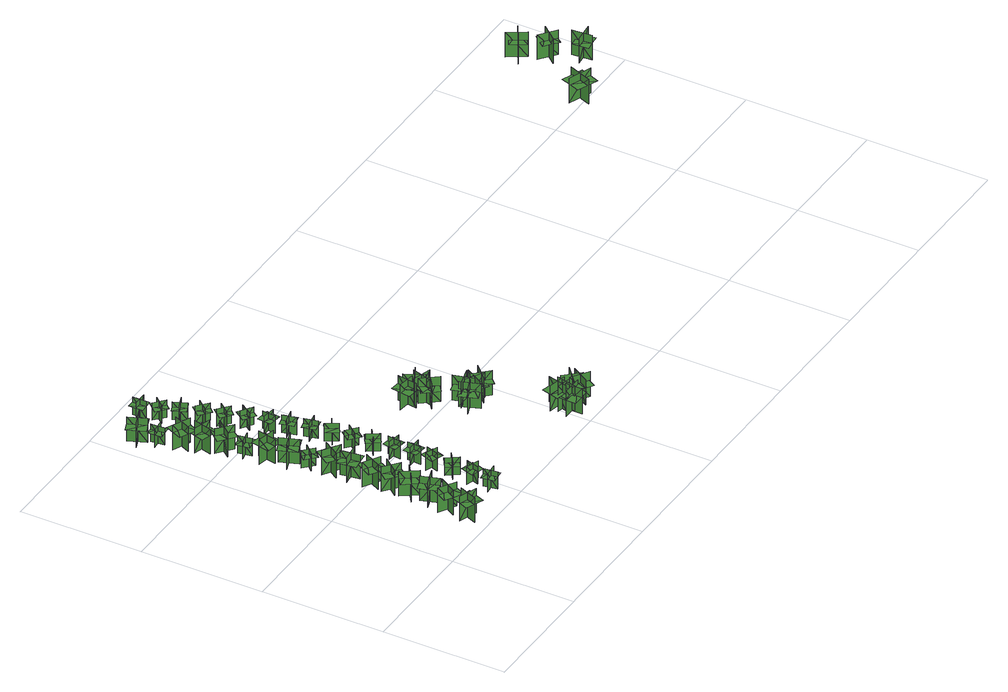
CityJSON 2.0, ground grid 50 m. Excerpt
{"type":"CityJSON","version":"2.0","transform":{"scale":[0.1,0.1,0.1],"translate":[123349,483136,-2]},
"CityObjects":{
"tree1":{"type":"SolitaryVegetationObject","geometry":[{"type":"MultiSurface","lod":"1","boundaries":[[[0,1,2]],[[0,2,3]],[[4,5,6]],[[4,6,7]],[[8,9,10]],[[8,10,11]],[[8,11,12]],[[8,12,13]]]}]},
"tree2":{"type":"SolitaryVegetationObject","geometry":[{"type":"MultiSurface","lod":"1","boundaries":[[[14,15,16]],[[14,16,17]],[[18,19,20]],[[18,20,21]],[[22,23,24]],[[22,24,25]],[[22,25,26]],[[22,26,27]]]}]},
"tree3":{"type":"SolitaryVegetationObject","geometry":[{"type":"MultiSurface","lod":"1","boundaries":[[[28,29,30]],[[28,30,31]],[[32,33,34]],[[32,34,35]],[[36,37,38]],[[36,38,39]],[[36,39,40]],[[36,40,41]]]}]},
"tree4":{"type":"SolitaryVegetationObject","geometry":[{"type":"MultiSurface","lod":"1","boundaries":[[[42,43,44]],[[42,44,45]],[[46,47,48]],[[46,48,49]],[[50,51,52]],[[50,52,53]],[[50,53,54]],[[50,54,55]]]}]},
"tree5":{"type":"SolitaryVegetationObject","geometry":[{"type":"MultiSurface","lod":"1","boundaries":[[[56,57,58]],[[56,58,59]],[[60,61,62]],[[60,62,63]],[[64,65,66]],[[64,66,67]],[[64,67,68]],[[64,68,69]]]}]},
"tree6":{"type":"SolitaryVegetationObject","geometry":[{"type":"MultiSurface","lod":"1","boundaries":[[[70,71,72]],[[70,72,73]],[[74,75,76]],[[74,76,77]],[[78,79,80]],[[78,80,81]],[[78,81,82]],[[78,82,83]]]}]},
"tree7":{"type":"SolitaryVegetationObject","geometry":[{"type":"MultiSurface","lod":"1","boundaries":[[[84,85,86]],[[84,86,87]],[[88,89,90]],[[88,90,91]],[[92,93,94]],[[92,94,95]],[[92,95,96]],[[92,96,97]]]}]},
"tree8":{"type":"SolitaryVegetationObject","geometry":[{"type":"MultiSurface","lod":"1","boundaries":[[[98,99,100]],[[98,100,101]],[[102,103,104]],[[102,104,105]],[[106,107,108]],[[106,108,109]],[[106,109,110]],[[106,110,111]]]}]},
"tree9":{"type":"SolitaryVegetationObject","geometry":[{"type":"MultiSurface","lod":"1","boundaries":[[[112,113,114]],[[112,114,115]],[[116,117,118]],[[116,118,119]],[[120,121,122]],[[120,122,123]],[[120,123,124]],[[120,124,125]]]}]},
"tree10":{"type":"SolitaryVegetationObject","geometry":[{"type":"MultiSurface","lod":"1","boundaries":[[[126,127,128]],[[126,128,129]],[[130,131,132]],[[130,132,133]],[[134,135,136]],[[134,136,137]],[[134,137,138]],[[134,138,139]]]}]},
"tree11":{"type":"SolitaryVegetationObject","geometry":[{"type":"MultiSurface","lod":"1","boundaries":[[[140,141,142]],[[140,142,143]],[[144,145,146]],[[144,146,147]],[[148,149,150]],[[148,150,151]],[[148,151,152]],[[148,152,153]]]}]},
"tree12":{"type":"SolitaryVegetationObject","geometry":[{"type":"MultiSurface","lod":"1","boundaries":[[[154,155,156]],[[154,156,157]],[[158,159,160]],[[158,160,161]],[[162,163,164]],[[162,164,165]],[[162,165,166]],[[162,166,167]]]}]},
"tree13":{"type":"SolitaryVegetationObject","geometry":[{"type":"MultiSurface","lod":"1","boundaries":[[[168,169,170]],[[168,170,171]],[[172,173,174]],[[172,174,175]],[[176,177,178]],[[176,178,179]],[[176,179,180]],[[176,180,181]]]}]},
"tree14":{"type":"SolitaryVegetationObject","geometry":[{"type":"MultiSurface","lod":"1","boundaries":[[[182,183,184]],[[182,184,185]],[[186,187,188]],[[186,188,189]],[[190,191,192]],[[190,192,193]],[[190,193,194]],[[190,194,195]]]}]},
"tree15":{"type":"SolitaryVegetationObject","geometry":[{"type":"MultiSurface","lod":"1","boundaries":[[[196,197,198]],[[196,198,199]],[[200,201,202]],[[200,202,203]],[[204,205,206]],[[204,206,207]],[[204,207,208]],[[204,208,209]]]}]},
"tree16":{"type":"SolitaryVegetationObject","geometry":[{"type":"MultiSurface","lod":"1","boundaries":[[[210,211,212]],[[210,212,213]],[[214,215,216]],[[214,216,217]],[[218,219,220]],[[218,220,221]],[[218,221,222]],[[218,222,223]]]}]},
"tree17":{"type":"SolitaryVegetationObject","geometry":[{"type":"MultiSurface","lod":"1","boundaries":[[[224,225,226]],[[224,226,227]],[[228,229,230]],[[228,230,231]],[[232,233,234]],[[232,234,235]],[[232,235,236]],[[232,236,237]]]}]},
"tree18":{"type":"SolitaryVegetationObject","geometry":[{"type":"MultiSurface","lod":"1","boundaries":[[[238,239,240]],[[238,240,241]],[[242,243,244]],[[242,244,245]],[[246,247,248]],[[246,248,249]],[[246,249,250]],[[246,250,251]]]}]},
"tree19":{"type":"SolitaryVegetationObject","geometry":[{"type":"MultiSurface","lod":"1","boundaries":[[[252,253,254]],[[252,254,255]],[[256,257,258]],[[256,258,259]],[[260,261,262]],[[260,262,263]],[[260,263,264]],[[260,264,265]]]}]},
"tree20":{"type":"SolitaryVegetationObject","geometry":[{"type":"MultiSurface","lod":"1","boundaries":[[[266,267,268]],[[266,268,269]],[[270,271,272]],[[270,272,273]],[[274,275,276]],[[274,276,277]],[[274,277,278]],[[274,278,279]]]}]},
"tree21":{"type":"SolitaryVegetationObject","geometry":[{"type":"MultiSurface","lod":"1","boundaries":[[[280,281,282]],[[280,282,283]],[[284,285,286]],[[284,286,287]],[[288,289,290]],[[288,290,291]],[[288,291,292]],[[288,292,293]]]}]},
"tree22":{"type":"SolitaryVegetationObject","geometry":[{"type":"MultiSurface","lod":"1","boundaries":[[[294,295,296]],[[294,296,297]],[[298,299,300]],[[298,300,301]],[[302,303,304]],[[302,304,305]],[[302,305,306]],[[302,306,307]]]}]},
"tree23":{"type":"SolitaryVegetationObject","geometry":[{"type":"MultiSurface","lod":"1","boundaries":[[[308,309,310]],[[308,310,311]],[[312,313,314]],[[312,314,315]],[[316,317,318]],[[316,318,319]],[[316,319,320]],[[316,320,321]]]}]},
"tree24":{"type":"SolitaryVegetationObject","geometry":[{"type":"MultiSurface","lod":"1","boundaries":[[[322,323,324]],[[322,324,325]],[[326,327,328]],[[326,328,329]],[[330,331,332]],[[330,332,333]],[[330,333,334]],[[330,334,335]]]}]},
"tree25":{"type":"SolitaryVegetationObject","geometry":[{"type":"MultiSurface","lod":"1","boundaries":[[[336,337,338]],[[336,338,339]],[[340,341,342]],[[340,342,343]],[[344,345,346]],[[344,346,347]],[[344,347,348]],[[344,348,349]]]}]},
"tree26":{"type":"SolitaryVegetationObject","geometry":[{"type":"MultiSurface","lod":"1","boundaries":[[[350,351,352]],[[350,352,353]],[[354,355,356]],[[354,356,357]],[[358,359,360]],[[358,360,361]],[[358,361,362]],[[358,362,363]]]}]},
"tree27":{"type":"SolitaryVegetationObject","geometry":[{"type":"MultiSurface","lod":"1","boundaries":[[[364,365,366]],[[364,366,367]],[[368,369,370]],[[368,370,371]],[[372,373,374]],[[372,374,375]],[[372,375,376]],[[372,376,377]]]}]},
"tree28":{"type":"SolitaryVegetationObject","geometry":[{"type":"MultiSurface","lod":"1","boundaries":[[[378,379,380]],[[378,380,381]],[[382,383,384]],[[382,384,385]],[[386,387,388]],[[386,388,389]],[[386,389,390]],[[386,390,391]]]}]},
"tree29":{"type":"SolitaryVegetationObject","geometry":[{"type":"MultiSurface","lod":"1","boundaries":[[[392,393,394]],[[392,394,395]],[[396,397,398]],[[396,398,399]],[[400,401,402]],[[400,402,403]],[[400,403,404]],[[400,404,405]]]}]},
"tree30":{"type":"SolitaryVegetationObject","geometry":[{"type":"MultiSurface","lod":"1","boundaries":[[[406,407,408]],[[406,408,409]],[[410,411,412]],[[410,412,413]],[[414,415,416]],[[414,416,417]],[[414,417,418]],[[414,418,419]]]}]},
"tree31":{"type":"SolitaryVegetationObject","geometry":[{"type":"MultiSurface","lod":"1","boundaries":[[[420,421,422]],[[420,422,423]],[[424,425,426]],[[424,426,427]],[[428,429,430]],[[428,430,431]],[[428,431,432]],[[428,432,433]]]}]},
"tree32":{"type":"SolitaryVegetationObject","geometry":[{"type":"MultiSurface","lod":"1","boundaries":[[[434,435,436]],[[434,436,437]],[[438,439,440]],[[438,440,441]],[[442,443,444]],[[442,444,445]],[[442,445,446]],[[442,446,447]]]}]},
"tree33":{"type":"SolitaryVegetationObject","geometry":[{"type":"MultiSurface","lod":"1","boundaries":[[[448,449,450]],[[448,450,451]],[[452,453,454]],[[452,454,455]],[[456,457,458]],[[456,458,459]],[[456,459,460]],[[456,460,461]]]}]},
"tree34":{"type":"SolitaryVegetationObject","geometry":[{"type":"MultiSurface","lod":"1","boundaries":[[[462,463,464]],[[462,464,465]],[[466,467,468]],[[466,468,469]],[[470,471,472]],[[470,472,473]],[[470,473,474]],[[470,474,475]]]}]},
"tree35":{"type":"SolitaryVegetationObject","geometry":[{"type":"MultiSurface","lod":"1","boundaries":[[[476,477,478]],[[476,478,479]],[[480,481,482]],[[480,482,483]],[[484,485,486]],[[484,486,487]],[[484,487,488]],[[484,488,489]]]}]},
"tree36":{"type":"SolitaryVegetationObject","geometry":[{"type":"MultiSurface","lod":"1","boundaries":[[[490,491,492]],[[490,492,493]],[[494,495,496]],[[494,496,497]],[[498,499,500]],[[498,500,501]],[[498,499,502]],[[498,502,503]]]}]},
"tree37":{"type":"SolitaryVegetationObject","geometry":[{"type":"MultiSurface","lod":"1","boundaries":[[[504,505,506]],[[504,506,507]],[[508,509,510]],[[508,510,511]],[[512,513,514]],[[512,514,515]],[[512,513,516]],[[512,516,517]]]}]},
"tree38":{"type":"SolitaryVegetationObject","geometry":[{"type":"MultiSurface","lod":"1","boundaries":[[[518,519,520]],[[518,520,521]],[[522,523,524]],[[522,524,525]],[[526,527,528]],[[526,528,529]],[[526,527,530]],[[526,530,531]]]}]},
"tree39":{"type":"SolitaryVegetationObject","geometry":[{"type":"MultiSurface","lod":"1","boundaries":[[[532,533,534]],[[532,534,535]],[[536,537,538]],[[536,538,539]],[[540,541,542]],[[540,542,543]],[[540,541,544]],[[540,544,545]]]}]},
"tree40":{"type":"SolitaryVegetationObject","geometry":[{"type":"MultiSurface","lod":"1","boundaries":[[[546,547,548]],[[546,548,549]],[[550,551,552]],[[550,552,553]],[[554,555,556]],[[554,556,557]],[[554,555,558]],[[554,558,559]]]}]},
"tree41":{"type":"SolitaryVegetationObject","geometry":[{"type":"MultiSurface","lod":"1","boundaries":[[[560,561,562]],[[560,562,563]],[[564,565,566]],[[564,566,567]],[[568,569,570]],[[568,570,571]],[[568,569,572]],[[568,572,573]]]}]},
"tree42":{"type":"SolitaryVegetationObject","geometry":[{"type":"MultiSurface","lod":"1","boundaries":[[[574,575,576]],[[574,576,577]],[[578,579,580]],[[578,580,581]],[[582,583,584]],[[582,584,585]],[[582,583,586]],[[582,586,587]]]}]},
"tree43":{"type":"SolitaryVegetationObject","geometry":[{"type":"MultiSurface","lod":"1","boundaries":[[[588,589,590]],[[588,590,591]],[[592,593,594]],[[592,594,595]],[[596,597,598]],[[596,598,599]],[[596,597,600]],[[596,600,601]]]}]},
"tree44":{"type":"SolitaryVegetationObject","geometry":[{"type":"MultiSurface","lod":"1","boundaries":[[[602,603,604]],[[602,604,605]],[[606,607,608]],[[606,608,609]],[[610,611,612]],[[610,612,613]],[[610,611,614]],[[610,614,615]]]}]},
"tree45":{"type":"SolitaryVegetationObject","geometry":[{"type":"MultiSurface","lod":"1","boundaries":[[[616,617,618]],[[616,618,619]],[[620,621,622]],[[620,622,623]],[[624,625,626]],[[624,626,627]],[[624,625,628]],[[624,628,629]]]}]},
"tree46":{"type":"SolitaryVegetationObject","geometry":[{"type":"MultiSurface","lod":"1","boundaries":[[[630,631,632]],[[630,632,633]],[[634,635,636]],[[634,636,637]],[[638,639,640]],[[638,640,641]],[[638,639,642]],[[638,642,643]]]}]},
"tree47":{"type":"SolitaryVegetationObject","geometry":[{"type":"MultiSurface","lod":"1","boundaries":[[[644,645,646]],[[644,646,647]],[[648,649,650]],[[648,650,651]],[[652,653,654]],[[652,654,655]],[[652,653,656]],[[652,656,657]]]}]},
"tree48":{"type":"SolitaryVegetationObject","geometry":[{"type":"MultiSurface","lod":"1","boundaries":[[[658,659,660]],[[658,660,661]],[[662,663,664]],[[662,664,665]],[[666,667,668]],[[666,668,669]],[[666,667,670]],[[666,670,671]]]}]},
"tree49":{"type":"SolitaryVegetationObject","geometry":[{"type":"MultiSurface","lod":"1","boundaries":[[[672,673,674]],[[672,674,675]],[[676,677,678]],[[676,678,679]],[[680,681,682]],[[680,682,683]],[[680,683,684]],[[680,684,685]]]}]},
"tree50":{"type":"SolitaryVegetationObject","geometry":[{"type":"MultiSurface","lod":"1","boundaries":[[[686,687,688]],[[686,688,689]],[[690,691,692]],[[690,692,693]],[[694,695,696]],[[694,696,697]],[[694,697,698]],[[694,698,699]]]}]},
"tree51":{"type":"SolitaryVegetationObject","geometry":[{"type":"MultiSurface","lod":"1","boundaries":[[[700,701,702]],[[700,702,703]],[[704,705,706]],[[704,706,707]],[[708,709,710]],[[708,710,711]],[[708,711,712]],[[708,712,713]]]}]},
"tree52":{"type":"SolitaryVegetationObject","geometry":[{"type":"MultiSurface","lod":"1","boundaries":[[[714,715,716]],[[714,716,717]],[[718,719,720]],[[718,720,721]],[[722,723,724]],[[722,724,725]],[[722,725,726]],[[722,726,727]]]}]}
},
"vertices":[
[255,109,25],[226,37,25],[226,37,133],[255,109,133],[208,89,25],[280,60,25],[280,60,133],[208,89,133],[208,89,103],[193,53,103],[265,24,103],[280,60,103],[294,96,103],[222,125,103],
[282,142,25],[215,182,25],[215,182,132],[282,142,132],[269,193,25],[229,126,25],[229,126,132],[269,193,132],[269,193,102],[236,213,102],[196,146,102],[229,126,102],[263,106,102],[303,173,102],
[245,274,26],[269,201,26],[269,201,134],[245,274,134],[222,228,26],[295,253,26],[295,253,134],[222,228,134],[222,228,104],[234,191,104],[307,216,104],[295,253,104],[282,290,104],[209,265,104],
[278,291,25],[233,354,25],[233,354,133],[278,291,133],[287,342,25],[224,297,25],[224,297,133],[287,342,133],[287,342,103],[264,374,103],[201,329,103],[224,297,103],[246,266,103],[309,310,103],
[279,430,24],[231,369,24],[231,369,132],[279,430,132],[228,424,24],[288,376,24],[288,376,132],[228,424,132],[228,424,102],[204,394,102],[264,346,102],[288,376,102],[312,406,102],[252,455,102],
[284,457,24],[217,495,24],[217,495,132],[284,457,132],[270,507,24],[233,439,24],[233,439,132],[270,507,132],[270,507,102],[237,526,102],[199,458,102],[233,439,102],[266,420,102],[304,488,102],
[213,557,26],[289,568,26],[289,568,133],[213,557,133],[254,526,26],[243,602,26],[243,602,133],[254,526,133],[254,526,103],[292,531,103],[281,608,103],[243,602,103],[205,597,103],[215,520,103],
[257,668,27],[215,603,27],[215,603,135],[257,668,135],[207,657,27],[272,615,27],[272,615,135],[207,657,135],[207,657,105],[186,625,105],[251,583,105],[272,615,105],[293,648,105],[228,690,105],
[246,704,28],[205,742,28],[205,742,105],[246,704,105],[245,741,28],[207,701,28],[207,701,105],[245,741,105],[245,741,83],[225,760,83],[187,720,83],[207,701,83],[227,682,83],[265,722,83],
[248,812,26],[176,784,26],[176,784,133],[248,812,133],[201,833,26],[229,761,26],[229,761,133],[201,833,133],[201,833,103],[165,819,103],[193,747,103],[229,761,103],[265,774,103],[237,847,103],
[230,872,25],[154,886,25],[154,886,132],[230,872,132],[202,915,25],[187,839,25],[187,839,132],[202,915,132],[202,915,102],[164,922,102],[149,846,102],[187,839,102],[225,831,102],[240,907,102],
[26,1320,25],[97,1349,25],[97,1349,132],[26,1320,132],[73,1300,25],[44,1371,25],[44,1371,132],[73,1300,132],[73,1300,102],[109,1315,102],[79,1386,102],[44,1371,102],[8,1356,102],[38,1285,102],
[438,63,31],[431,118,31],[431,118,108],[438,63,108],[461,92,31],[406,85,31],[406,85,108],[461,92,108],[461,92,86],[457,120,86],[402,113,86],[406,85,86],[409,58,86],[464,65,86],
[88,1239,26],[83,1294,26],[83,1294,103],[88,1239,103],[112,1268,26],[57,1262,26],[57,1262,103],[112,1268,103],[112,1268,82],[109,1295,82],[54,1290,82],[57,1262,82],[60,1235,82],[115,1240,82],
[185,933,27],[175,987,27],[175,987,104],[185,933,104],[206,964,27],[152,953,27],[152,953,104],[206,964,104],[206,964,82],[201,991,82],[147,980,82],[152,953,82],[157,926,82],[212,936,82],
[148,1168,25],[78,1200,25],[78,1200,133],[148,1168,133],[130,1217,25],[98,1146,25],[98,1146,133],[130,1217,133],[130,1217,102],[95,1233,102],[63,1162,102],[98,1146,102],[133,1130,102],[166,1201,102],
[146,1147,24],[125,1072,24],[125,1072,132],[146,1147,132],[101,1122,24],[175,1101,24],[175,1101,132],[101,1122,132],[101,1122,102],[90,1084,102],[165,1063,102],[175,1101,102],[186,1138,102],[111,1159,102],
[133,1058,26],[192,1009,26],[192,1009,134],[133,1058,134],[137,1007,26],[187,1067,26],[187,1067,134],[137,1007,134],[137,1007,104],[167,982,104],[216,1042,104],[187,1067,104],[157,1091,104],[107,1032,104],
[432,141,30],[447,194,30],[447,194,106],[432,141,106],[464,158,30],[411,174,30],[411,174,106],[464,158,106],[464,158,85],[472,185,85],[419,200,85],[411,174,85],[403,147,85],[456,132,85],
[423,272,28],[454,226,28],[454,226,105],[423,272,105],[415,236,28],[461,267,28],[461,267,105],[415,236,105],[415,236,83],[431,213,83],[477,244,83],[461,267,83],[446,290,83],[400,259,83],
[463,326,30],[411,344,30],[411,344,107],[463,326,107],[447,359,30],[429,307,30],[429,307,107],[447,359,107],[447,359,86],[421,368,86],[403,316,86],[429,307,86],[455,298,86],[473,350,86],
[438,434,31],[435,379,31],[435,379,108],[438,434,108],[411,409,31],[466,407,31],[466,407,108],[411,409,108],[411,409,86],[409,382,86],[464,379,86],[466,407,86],[467,434,86],[412,437,86],
[436,514,31],[428,459,31],[428,459,108],[436,514,108],[406,492,31],[461,484,31],[461,484,108],[406,492,108],[406,492,86],[402,465,86],[457,457,86],[461,484,86],[465,511,86],[410,520,86],
[407,591,29],[438,546,29],[438,546,106],[407,591,106],[400,555,29],[445,586,29],[445,586,106],[400,555,106],[400,555,85],[416,532,85],[461,563,85],[445,586,85],[430,609,85],[384,578,85],
[430,632,30],[387,667,30],[387,667,107],[430,632,107],[426,669,30],[391,626,30],[391,626,107],[426,669,107],[426,669,85],[404,686,85],[370,643,85],[391,626,85],[413,608,85],[447,652,85],
[164,1400,31],[220,1401,31],[220,1401,108],[164,1400,108],[191,1374,31],[190,1429,31],[190,1429,108],[191,1374,108],[191,1374,86],[218,1374,86],[217,1430,86],[190,1429,86],[162,1429,86],[163,1373,86],
[230,1353,31],[194,1311,31],[194,1311,108],[230,1353,108],[194,1351,31],[236,1314,31],[236,1314,108],[194,1351,108],[194,1351,86],[176,1330,86],[218,1293,86],[236,1314,86],[254,1335,86],[212,1372,86],
[382,714,30],[429,743,30],[429,743,107],[382,714,107],[418,705,30],[389,752,30],[389,752,107],[418,705,107],[418,705,86],[441,719,86],[412,767,86],[389,752,86],[365,738,86],[394,690,86],
[222,1255,31],[274,1276,31],[274,1276,108],[222,1255,108],[256,1240,31],[235,1291,31],[235,1291,108],[256,1240,108],[256,1240,86],[282,1251,86],[261,1302,86],[235,1291,86],[210,1281,86],[231,1230,86],
[361,798,30],[416,808,30],[416,808,107],[361,798,107],[392,777,30],[381,831,30],[381,831,107],[392,777,107],[392,777,86],[419,782,86],[408,837,86],[381,831,86],[354,826,86],[365,772,86],
[290,1208,31],[253,1166,31],[253,1166,108],[290,1208,108],[253,1206,31],[295,1169,31],[295,1169,108],[253,1206,108],[253,1206,86],[235,1185,86],[276,1148,86],[295,1169,86],[313,1190,86],[271,1227,86],
[313,1134,30],[278,1091,30],[278,1091,107],[313,1134,107],[277,1131,30],[319,1095,30],[319,1095,107],[277,1131,107],[277,1131,86],[259,1109,86],[301,1074,86],[319,1095,86],[337,1116,86],[294,1152,86],
[361,910,30],[374,856,30],[374,856,107],[361,910,107],[342,879,30],[395,892,30],[395,892,107],[342,879,107],[342,879,85],[348,852,85],[402,865,85],[395,892,85],[389,919,85],[335,906,85],
[350,983,30],[343,928,30],[343,928,106],[350,983,106],[321,960,30],[376,954,30],[376,954,106],[321,960,106],[321,960,85],[317,933,85],[372,926,85],[376,954,85],[379,981,85],[324,988,85],
[305,1051,31],[351,1021,31],[351,1021,108],[305,1051,108],[312,1015,31],[343,1061,31],[343,1061,108],[312,1015,108],[312,1015,87],[335,1000,87],[366,1046,87],[343,1061,87],[320,1076,87],[289,1031,87],
[716,558,41],[728,639,41],[728,639,150],[716,558,150],[761,591,41],[679,603,41],[679,603,150],[761,591,150],[719,558,114],[731,639,114],[690,645,114],[678,564,114],[764,634,114],[751,553,114],
[729,502,49],[794,553,49],[794,553,159],[729,502,159],[785,496,49],[734,560,49],[734,560,159],[785,496,159],[731,500,122],[796,551,122],[770,583,122],[705,532,122],[816,525,122],[752,474,122],
[769,599,51],[747,519,51],[747,519,161],[769,599,161],[721,571,51],[800,549,51],[800,549,161],[721,571,161],[767,599,124],[744,520,124],[784,509,124],[806,588,124],[712,529,124],[735,608,124],
[717,566,49],[790,604,49],[790,604,159],[717,566,159],[770,550,49],[732,622,49],[732,622,159],[770,550,159],[718,564,122],[791,602,122],[772,638,122],[699,600,122],[806,573,122],[734,534,122],
[851,407,42],[774,379,42],[774,379,151],[851,407,151],[800,431,42],[829,353,42],[829,353,151],[800,431,151],[850,410,115],[773,381,115],[787,343,115],[864,371,115],[761,413,115],[839,441,115],
[787,412,49],[866,434,49],[866,434,159],[787,412,159],[835,384,49],[814,464,49],[814,464,159],[835,384,159],[788,410,122],[867,431,122],[856,471,122],[777,449,122],[876,399,122],[796,378,122],
[812,413,50],[883,371,50],[883,371,160],[812,413,160],[826,359,50],[868,430,50],[868,430,160],[826,359,160],[811,411,123],[881,369,123],[902,404,123],[832,447,123],[864,340,123],[794,383,123],
[845,409,56],[903,350,56],[903,350,165],[845,409,165],[845,353,56],[903,411,56],[903,411,165],[845,353,165],[843,407,129],[901,349,129],[931,378,129],[872,436,129],[878,325,129],[820,383,129],
[1022,65,39],[940,66,39],[940,66,149],[1022,65,149],[983,105,39],[982,23,39],[982,23,149],[983,105,149],[1022,68,112],[940,69,112],[939,27,112],[1021,27,112],[940,102,112],[1022,101,112],
[933,128,47],[1013,109,47],[1013,109,157],[933,128,157],[962,80,47],[981,160,47],[981,160,157],[962,80,157],[932,125,120],[1012,106,120],[1022,146,120],[942,165,120],[1004,74,120],[924,93,120],
[1024,84,47],[944,102,47],[944,102,157],[1024,84,157],[994,131,47],[976,51,47],[976,51,157],[994,131,157],[1024,86,120],[944,104,120],[935,64,120],[1015,46,120],[951,137,120],[1032,119,120],
[1051,117,58],[989,62,58],[989,62,168],[1051,117,168],[995,120,58],[1050,59,58],[1050,59,168],[995,120,168],[1049,119,131],[988,64,131],[1015,33,131],[1076,88,131],[965,89,131],[1027,144,131],
[1015,28,57],[1058,98,57],[1058,98,167],[1015,28,167],[1070,41,57],[1000,85,57],[1000,85,167],[1070,41,167],[1018,27,130],[1061,97,130],[1026,119,130],[983,49,130],[1089,80,130],[1046,10,130],
[2737,1071,4],[2701,978,4],[2701,978,113],[2737,1071,113],[2672,1042,4],[2765,1006,4],[2765,1006,113],[2672,1042,113],[2676,1040,83],[2660,1000,83],[2746,966,83],[2762,1007,83],[2777,1048,83],[2691,1081,83],
[2839,1307,11],[2796,1377,11],[2796,1377,120],[2839,1307,120],[2851,1358,11],[2851,1358,120],[2781,1316,120],[2781,1316,11],[2851,1358,86],[2833,1387,86],[2778,1353,86],[2795,1324,86],[2813,1295,86],[2868,1329,86],
[2903,1219,12],[2840,1270,12],[2840,1270,120],[2903,1219,120],[2898,1270,12],[2898,1270,120],[2846,1207,120],[2846,1207,12],[2898,1270,86],[2871,1292,86],[2830,1241,86],[2857,1220,86],[2883,1198,86],[2924,1249,86],
[2895,1129,11],[2976,1138,11],[2976,1138,119],[2895,1129,119],[2936,1097,11],[2936,1097,119],[2927,1178,119],[2927,1178,11],[2936,1097,85],[2970,1101,85],[2963,1165,85],[2929,1161,85],[2895,1158,85],[2902,1093,85]
]}
